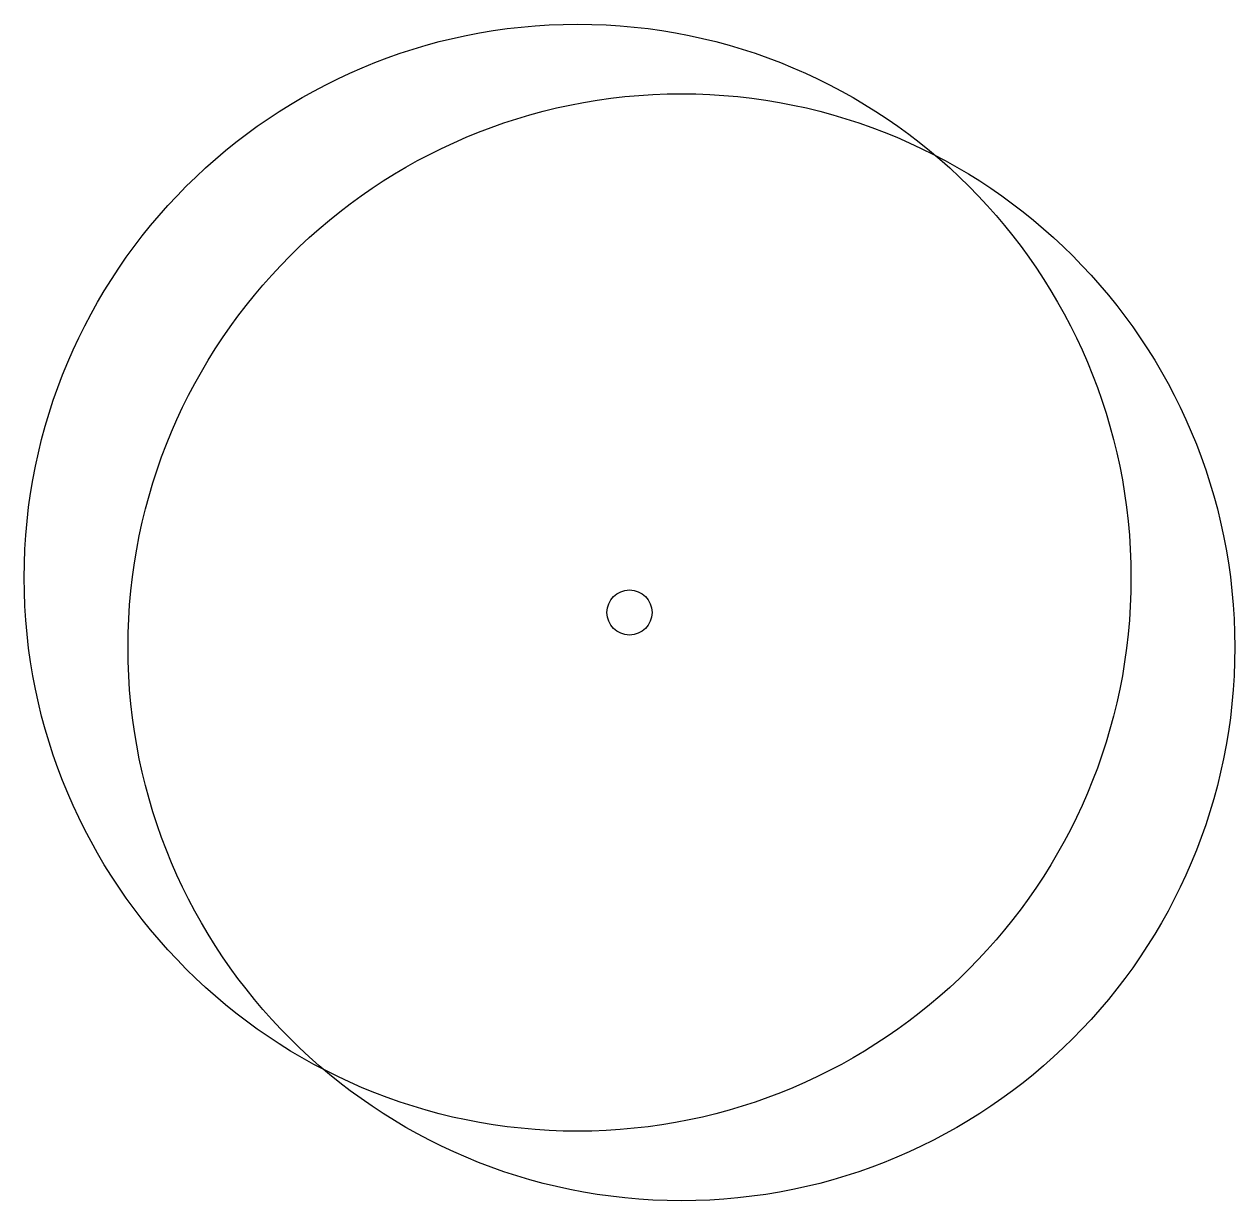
# Model space of a CAD drawing. Extents: x -1.65 to 1.59, y -1.57 to 1.58.
import ezdxf

# ---------------------------------------------------------------- set-up
doc = ezdxf.new("R2010")
doc.units = 0
doc.header["$LTSCALE"] = 1.25
doc.layers.get('0').update_dxf_attribs({"linetype": 'CONTINUOUS'})

msp = doc.modelspace()

# ---------------------------------------------------------------- linework, layer by layer
at = {"color": 0}
for centre, radius in [((-0.1706, 0.0963), 1.4835), ((0.1077, -0.0902), 1.4835), ((-0.0315, 0.003), 0.0604)]:
    msp.add_circle(centre, radius, dxfattribs=at)

doc.saveas('drawing.dxf')
